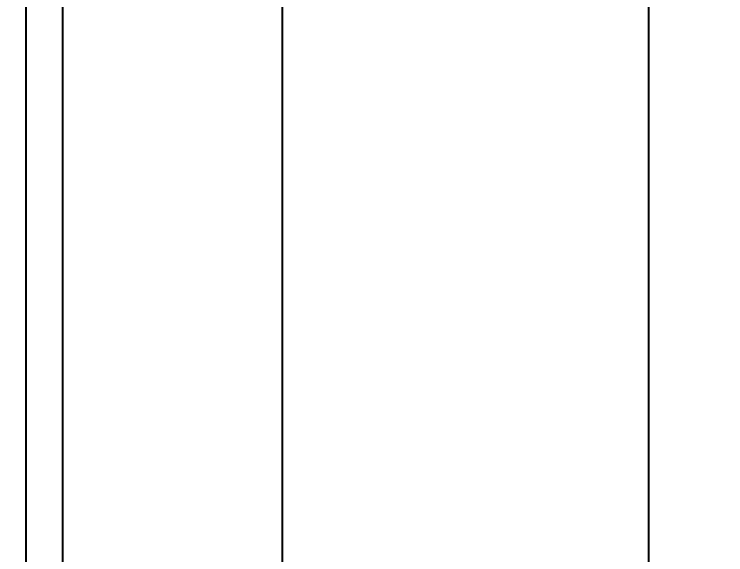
# Model space of a CAD drawing. Header units: millimetres. Extents: x -201 to 3037, y -406 to 3230.
# Drawn here: x 333.4 to 430.5, y 1243.2 to 1317 of the extents above; entities that cross this region are included whole.
import ezdxf

# ---------------------------------------------------------------- set-up
doc = ezdxf.new("R2010")
doc.units = ezdxf.units.MM
doc.layers.add('DIM', color=5, linetype='Continuous')
doc.layers.add('HIDDEN', color=8, linetype='Continuous')
doc.styles.add('OpenSansCondensed-Light', font='OpenSansCondensed-Light.ttf')
doc.dimstyles.new('EZDXF', dxfattribs={"dimtxt": 0.25, "dimasz": 0.175, "dimexe": 0.375, "dimexo": 0.125, "dimgap": 0.1, "dimtad": 1, "dimlfac": 100, "dimzin": 12, "dimdsep": 46, "dimtxsty": 'OpenSansCondensed-Light', "dimblk": 'ARCHTICK', "dimcen": 2.5, "dimazin": 3, "dimtfac": 0.5, "dimtmove": 2, "dimatfit": 3})

# ---------------------------------------------------------------- blocks, each defined once
blk = doc.blocks.new('_ARCHTICK')
at = {"color": 0, "linetype": 'BYBLOCK', "const_width": 0.15}
blk.add_lwpolyline([(-0.5, -0.5), (0.5, 0.5)], dxfattribs=at)

msp = doc.modelspace()

# ---------------------------------------------------------------- linework, layer by layer
at = {"layer": 'HIDDEN'}
for points in [[(370, 1219.5), (370, 1376)], [(370, 1219.5), (370, 1376)], [(420, 1219.5), (420, 1376)], [(420, 1219.5), (420, 1376)], [(335, 1182), (335, 1372)], [(370, 1132), (370, 1342)], [(370, 1132), (370, 1342)], [(370, 1177), (370, 1342)], [(370, 1132), (370, 1342)]]:
    msp.add_lwpolyline(points, dxfattribs=at)

# ---------------------------------------------------------------- dimensions: what is measured, and where the dimension line sits
at = {"layer": 'DIM'}
msp.add_linear_dim(base=(340, 1718), p1=(340, 945), p2=(785, 945), dimstyle='EZDXF', override={"dimtxt": 18, "dimasz": 12, "dimdec": 0, "dimlfac": 1}, dxfattribs=at).render()

doc.saveas('drawing.dxf')
